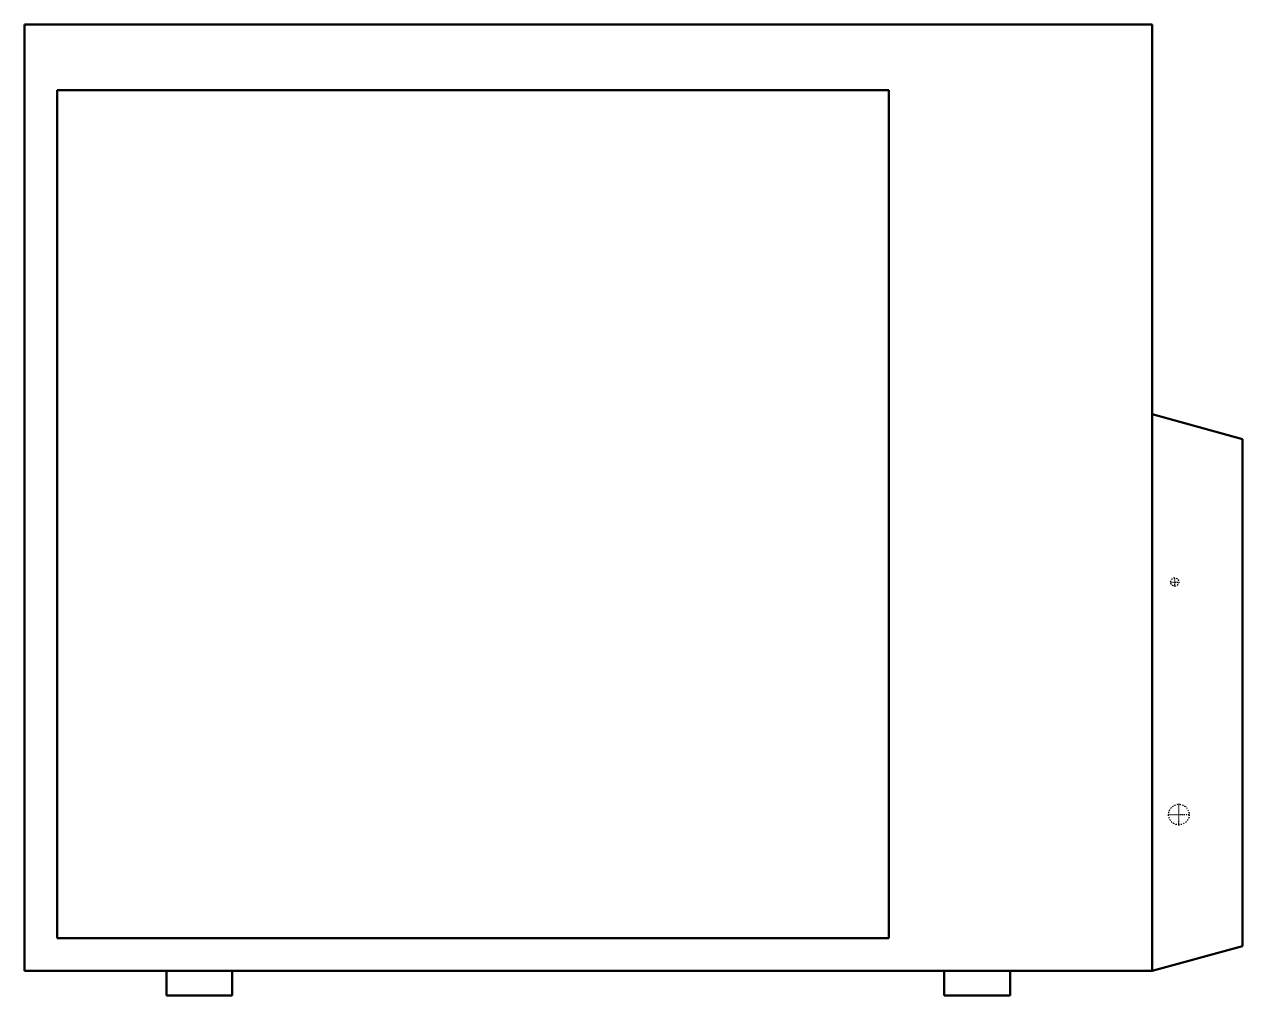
# Model space of a CAD drawing. Header units: millimetres. Extents: x -435 to 505, y 0 to 749.
import ezdxf

# ---------------------------------------------------------------- set-up
doc = ezdxf.new("R2010")
doc.units = ezdxf.units.MM
doc.linetypes.add('Center', pattern=[1.5, 0.45, -0.5, 0.05, -0.5])
doc.linetypes.add('Dashed', pattern=[2, 1, -1])
for name, color, linetype, lineweight in [('AM_0', 7, 'Continuous', 50), ('AM_7', 7, 'Center', 25), ('AM_9', 6, 'Dashed', 25)]:
    doc.layers.add(name, color=color, linetype=linetype, lineweight=lineweight)

# ---------------------------------------------------------------- blocks, each defined once
blk = doc.blocks.new('1_RKF24BVJU9_PART6_0_in_RKF24BVJU9_0')
at = {"layer": 'AM_0'}
for p, q in [((-325.4375, 19.05), (-325.4375, 0)), ((-274.6375, 19.05), (-325.4375, 19.05)), ((-274.6375, 0), (-274.6375, 19.05)), ((-325.4375, 0), (-274.6375, 0))]:
    blk.add_line(p, q, dxfattribs=at)
blk = doc.blocks.new('2_RKF24BVJU9_PART5_0_in_RKF24BVJU9_0')
at = {"layer": 'AM_0'}
for p, q in [((274.6375, 19.05), (274.6375, 0)), ((325.4375, 19.05), (274.6375, 19.05)), ((325.4375, 0), (325.4375, 19.05)), ((274.6375, 0), (325.4375, 0))]:
    blk.add_line(p, q, dxfattribs=at)
blk = doc.blocks.new('3_RKF24BVJU9_PART4_0_in_RKF24BVJU9_0')
at = {"layer": 'AM_0'}
for p, q in [((231.775, 698.5), (-409.575, 698.5)), ((-409.575, 698.5), (-409.575, 44.45)), ((231.775, 44.45), (231.775, 698.5)), ((-409.575, 44.45), (231.775, 44.45))]:
    blk.add_line(p, q, dxfattribs=at)
blk = doc.blocks.new('4_RKF24BVJU9_PART3_0_in_RKF24BVJU9_0')
at = {"layer": 'AM_7'}
for p, q in [((452.4375, 315.75375), (452.4375, 322.42125)), ((449.10375, 319.0875), (455.77125, 319.0875))]:
    blk.add_line(p, q, dxfattribs=at)
at = {"layer": 'AM_9'}
blk.add_circle((452.4375, 319.0875), 3.175, dxfattribs=at)
blk = doc.blocks.new('5_RKF24BVJU9_PART2_0_in_RKF24BVJU9_0')
at = {"layer": 'AM_7'}
for p, q in [((455.6125, 131.365625), (455.6125, 148.034375)), ((447.278125, 139.7), (463.946875, 139.7))]:
    blk.add_line(p, q, dxfattribs=at)
at = {"layer": 'AM_9'}
blk.add_circle((455.6125, 139.7), 7.9375, dxfattribs=at)
blk = doc.blocks.new('6_RKF24BVJU9_PART1_0_in_RKF24BVJU9_0')
at = {"layer": 'AM_0'}
for p, q in [((-434.975, 749.3), (-434.975, 19.05)), ((-434.975, 749.3), (434.975, 749.3)), ((434.975, 749.3), (434.975, 19.05)), ((504.825, 429.41875), (434.975, 448.46875)), ((504.825, 429.41875), (504.825, 38.1)), ((434.975, 19.05), (504.825, 38.1)), ((434.975, 19.05), (-434.975, 19.05))]:
    blk.add_line(p, q, dxfattribs=at)

msp = doc.modelspace()

# ---------------------------------------------------------------- block references
for name in ['6_RKF24BVJU9_PART1_0_in_RKF24BVJU9_0', '3_RKF24BVJU9_PART4_0_in_RKF24BVJU9_0', '4_RKF24BVJU9_PART3_0_in_RKF24BVJU9_0', '5_RKF24BVJU9_PART2_0_in_RKF24BVJU9_0', '1_RKF24BVJU9_PART6_0_in_RKF24BVJU9_0', '2_RKF24BVJU9_PART5_0_in_RKF24BVJU9_0']:
    msp.add_blockref(name, (0, 0))

doc.saveas('drawing.dxf')
